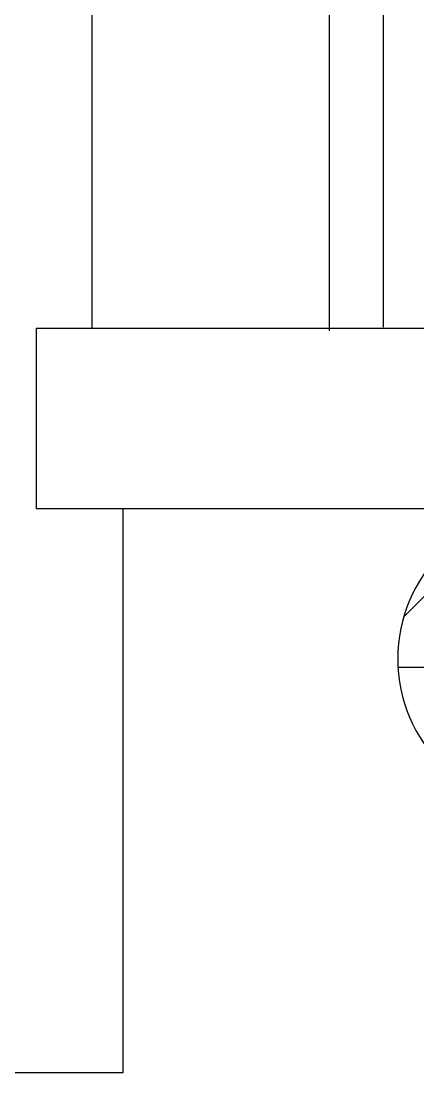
# Model space of a CAD drawing. Extents: x -121210 to 57230, y 84783 to 157800.
# Drawn here: x -31562 to -31333, y 117333 to 117939 of the extents above; entities that cross this region are included whole.
import ezdxf

# ---------------------------------------------------------------- set-up
doc = ezdxf.new("R2010")
doc.units = 0
doc.header["$MEASUREMENT"] = 0
doc.layers.get('0').update_dxf_attribs({"linetype": 'CONTINUOUS'})

# ---------------------------------------------------------------- blocks, each defined once
blk = doc.blocks.new('A$C1C31036F')
for p, q in [((1385.1, 2596.5), (1385.1, 858.3)), ((1659, 1619.9), (1659, 855.1)), ((1721.2, 1619.9), (1721.2, 859.3)), ((1321.4, 650), (1321.4, 858.3)), ((1321.4, 858.3), (5649.8, 858.3)), ((5649.8, 650), (1321.4, 650)), ((1421.1, 650), (1421.1, 0)), ((1745, 525.8), (1862.3, 643.1)), ((1770.4, 467.2), (1738.3, 467.2)), ((1421.1, 0), (0, 0))]:
    blk.add_line(p, q)
blk.add_arc((1910.9, 477.2), 172.9, 90, 270)

msp = doc.modelspace()

# ---------------------------------------------------------------- block references
at = {"xscale": 0.5, "yscale": 0.5, "zscale": 0.5}
msp.add_blockref('A$C1C31036F', (-32213.82, 117333.19), dxfattribs=at)

doc.saveas('drawing.dxf')
